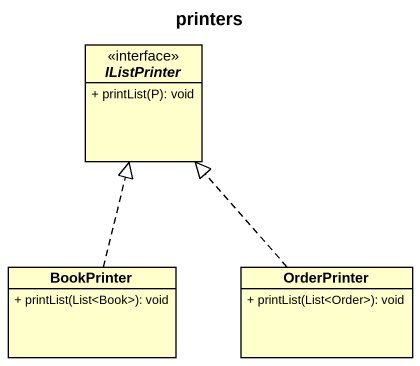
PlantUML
@startuml
title printers
hide circle
hide empty members
skinparam classAttributeIconSize 0
interface IListPrinter <<interface>> {
  + printList(P): void
}
class BookPrinter {
  + printList(List<Book>): void
}
class OrderPrinter {
  + printList(List<Order>): void
}
BookPrinter .up.|> IListPrinter
OrderPrinter .up.|> IListPrinter
@enduml
